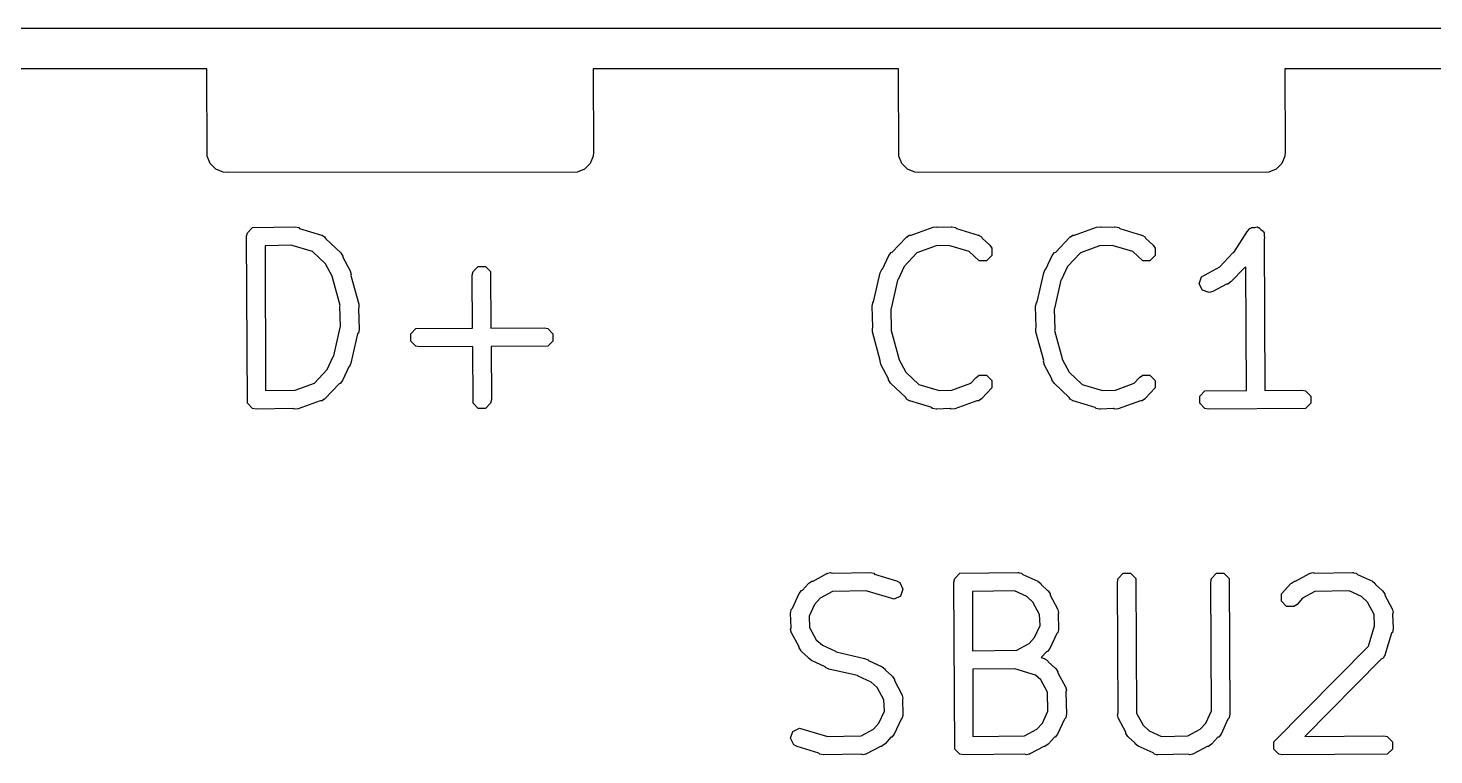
# Model space of a CAD drawing. Extents: x 134.2 to 184.8, y -90.4 to -50.
# Drawn here: x 157.38 to 162.55, y -61.9 to -59.23 of the extents above; entities that cross this region are included whole.
import ezdxf

# ---------------------------------------------------------------- set-up
doc = ezdxf.new("R2010")
doc.units = 0
doc.layers.add('BLACK', color=7, linetype='CONTINUOUS')

msp = doc.modelspace()

# ---------------------------------------------------------------- linework, layer by layer
at = {"layer": 'BLACK', "linetype": 'CONTINUOUS'}
for p, q in [((156.852613, -59.234749), (158.798537, -59.234657)), ((158.798537, -59.234657), (159.385, -59.234)), ((159.385, -59.234), (159.391395, -59.234629)), ((159.391395, -59.234629), (161.450244, -59.234532)), ((161.450244, -59.234532), (161.925, -59.234)), ((161.925, -59.234), (161.930177, -59.234509)), ((161.930177, -59.234509), (164.101951, -59.234407)), ((158.04027, -59.383253), (156.918882, -59.383306)), ((158.041441, -59.704632), (158.04027, -59.383253)), ((160.58027, -59.383133), (159.458882, -59.383186)), ((159.458882, -59.383186), (159.46, -59.69)), ((160.581441, -59.704632), (160.58027, -59.383133)), ((163.120269, -59.383013), (161.998882, -59.383066)), ((161.998882, -59.383066), (162, -59.69)), ((158.05264, -59.731668), (158.041441, -59.704632)), ((159.458559, -59.704632), (159.44736, -59.731668)), ((159.46, -59.69), (159.458559, -59.704632)), ((160.59264, -59.731668), (160.581441, -59.704632)), ((161.998559, -59.704632), (161.98736, -59.731668)), ((162, -59.69), (161.998559, -59.704632)), ((158.073332, -59.75236), (158.05264, -59.731668)), ((158.100368, -59.763559), (158.073332, -59.75236)), ((158.115, -59.765), (158.100368, -59.763559)), ((159.399632, -59.763559), (158.115, -59.765)), ((159.426668, -59.75236), (159.399632, -59.763559)), ((159.44736, -59.731668), (159.426668, -59.75236)), ((160.613332, -59.75236), (160.59264, -59.731668)), ((160.640368, -59.763559), (160.613332, -59.75236)), ((160.655, -59.765), (160.640368, -59.763559)), ((161.939632, -59.763559), (160.655, -59.765)), ((161.966668, -59.75236), (161.939632, -59.763559)), ((161.98736, -59.731668), (161.966668, -59.75236)), ((158.189093, -59.985537), (158.208035, -59.966595)), ((158.208035, -59.966595), (158.364286, -59.963931)), ((158.364286, -59.963931), (158.37768, -59.966595)), ((158.37768, -59.966595), (158.380941, -59.969856)), ((158.380941, -59.969856), (158.461067, -59.994298)), ((160.626205, -59.995166), (160.707503, -59.965727)), ((160.707503, -59.965727), (160.721052, -59.964019)), ((160.721052, -59.964019), (160.724727, -59.965856)), ((160.724727, -59.965856), (160.77322, -59.964025)), ((160.77322, -59.964025), (160.773233, -59.964019)), ((160.773233, -59.964019), (160.773249, -59.964024)), ((160.773249, -59.964024), (160.775714, -59.963931)), ((160.775714, -59.963931), (160.789108, -59.966595)), ((160.789108, -59.966595), (160.792369, -59.969856)), ((160.792369, -59.969856), (160.872495, -59.994298)), ((161.226205, -59.995166), (161.307503, -59.965727)), ((161.307503, -59.965727), (161.321052, -59.964019)), ((161.321052, -59.964019), (161.324727, -59.965856)), ((161.324727, -59.965856), (161.37322, -59.964025)), ((161.37322, -59.964025), (161.373233, -59.964019)), ((161.373233, -59.964019), (161.373249, -59.964024)), ((161.373249, -59.964024), (161.375714, -59.963931)), ((161.375714, -59.963931), (161.389108, -59.966595)), ((161.389108, -59.966595), (161.392369, -59.969856)), ((161.392369, -59.969856), (161.472495, -59.994298)), ((161.860879, -59.979516), (161.870525, -59.969849)), ((161.870525, -59.969849), (161.874058, -59.969142)), ((161.874058, -59.969142), (161.876606, -59.966595)), ((161.876606, -59.966595), (161.886797, -59.966595)), ((161.886797, -59.966595), (161.896793, -59.964596)), ((161.896793, -59.964596), (161.899792, -59.966595)), ((161.899792, -59.966595), (161.903394, -59.966595)), ((161.903394, -59.966595), (161.910598, -59.973799)), ((161.910598, -59.973799), (161.919082, -59.979455)), ((158.186429, -59.998931), (158.189093, -59.985537)), ((158.189093, -60.612325), (158.186429, -59.998931)), ((158.461067, -59.994298), (158.46259, -59.995166)), ((158.46259, -59.995166), (158.463394, -59.995166)), ((158.463394, -59.995166), (158.464616, -59.996321)), ((158.464616, -59.996321), (158.472932, -60.001061)), ((158.472932, -60.001061), (158.475887, -60.006972)), ((158.475887, -60.006972), (158.531891, -60.059896)), ((160.557053, -60.05678), (160.608108, -60.002754)), ((160.608108, -60.002754), (160.609565, -60.00178)), ((160.609565, -60.00178), (160.609925, -60.001061)), ((160.609925, -60.001061), (160.611488, -60.000494)), ((160.611488, -60.000494), (160.619463, -59.995166)), ((160.619463, -59.995166), (160.626205, -59.995166)), ((160.872495, -59.994298), (160.874018, -59.995166)), ((160.874018, -59.995166), (160.874822, -59.995166)), ((160.874822, -59.995166), (160.876187, -59.996402)), ((160.876187, -59.996402), (160.88436, -60.001061)), ((160.88436, -60.001061), (160.886866, -60.006073)), ((160.886866, -60.006073), (160.914749, -60.031325)), ((161.157053, -60.05678), (161.208108, -60.002754)), ((161.208108, -60.002754), (161.209565, -60.00178)), ((161.209565, -60.00178), (161.209925, -60.001061)), ((161.209925, -60.001061), (161.211488, -60.000494)), ((161.211488, -60.000494), (161.219463, -59.995166)), ((161.219463, -59.995166), (161.226205, -59.995166)), ((161.472495, -59.994298), (161.474018, -59.995166)), ((161.474018, -59.995166), (161.474822, -59.995166)), ((161.474822, -59.995166), (161.476187, -59.996402)), ((161.476187, -59.996402), (161.48436, -60.001061)), ((161.48436, -60.001061), (161.486866, -60.006073)), ((161.486866, -60.006073), (161.514749, -60.031325)), ((161.811231, -60.057809), (161.860879, -59.979516)), ((161.919082, -59.979455), (161.919788, -59.982989)), ((161.919788, -59.982989), (161.922336, -59.985537)), ((161.922336, -59.985537), (161.922381, -59.995953)), ((161.922381, -59.995953), (161.924335, -60.005723)), ((161.924335, -60.005723), (161.922436, -60.008716)), ((161.922436, -60.008716), (161.924852, -60.564952)), ((158.352449, -60.031697), (158.253972, -60.033376)), ((158.253972, -60.033376), (158.256284, -60.565772)), ((158.353218, -60.032135), (158.352449, -60.031697)), ((158.428152, -60.054992), (158.353218, -60.032135)), ((158.475748, -60.09997), (158.428152, -60.054992)), ((158.531891, -60.059896), (158.539479, -60.071251)), ((158.539479, -60.071251), (158.539479, -60.075495)), ((158.539479, -60.075495), (158.567019, -60.126136)), ((160.52124, -60.11962), (160.544409, -60.068992)), ((160.544409, -60.068992), (160.552782, -60.058204)), ((160.552782, -60.058204), (160.557053, -60.05678)), ((160.647798, -60.059303), (160.600463, -60.109394)), ((160.718116, -60.03384), (160.647798, -60.059303)), ((160.718571, -60.033931), (160.718116, -60.03384)), ((160.764808, -60.032184), (160.718571, -60.033931)), ((160.83977, -60.05505), (160.764808, -60.032184)), ((160.876606, -60.08841), (160.83977, -60.05505)), ((160.922336, -60.069468), (160.903394, -60.08841)), ((160.914749, -60.031325), (160.922336, -60.04268)), ((160.922336, -60.04268), (160.922336, -60.069468)), ((161.12124, -60.11962), (161.144409, -60.068992)), ((161.144409, -60.068992), (161.152782, -60.058204)), ((161.152782, -60.058204), (161.157053, -60.05678)), ((161.247798, -60.059303), (161.200463, -60.109394)), ((161.318116, -60.03384), (161.247798, -60.059303)), ((161.318571, -60.033931), (161.318116, -60.03384)), ((161.364808, -60.032184), (161.318571, -60.033931)), ((161.43977, -60.05505), (161.364808, -60.032184)), ((161.476606, -60.08841), (161.43977, -60.05505)), ((161.522336, -60.069468), (161.503394, -60.08841)), ((161.514749, -60.031325), (161.522336, -60.04268)), ((161.522336, -60.04268), (161.522336, -60.069468)), ((161.760388, -60.110393), (161.808108, -60.059897)), ((161.808108, -60.059897), (161.811231, -60.057809)), ((158.475838, -60.100297), (158.475748, -60.09997)), ((158.501635, -60.147732), (158.475838, -60.100297)), ((158.567019, -60.126136), (158.570626, -60.139307)), ((159.015, -60.141788), (159.017664, -60.128394)), ((159.017664, -60.128394), (159.036606, -60.109452)), ((159.036606, -60.109452), (159.063394, -60.109452)), ((159.063394, -60.109452), (159.082336, -60.128394)), ((159.082336, -60.128394), (159.083514, -60.336464)), ((160.513188, -60.1333), (160.519021, -60.120952)), ((160.519021, -60.120952), (160.52124, -60.11962)), ((160.600423, -60.10942), (160.578448, -60.15744)), ((160.600463, -60.109394), (160.600423, -60.10942)), ((160.903394, -60.08841), (160.876606, -60.08841)), ((161.113188, -60.1333), (161.119021, -60.120952)), ((161.119021, -60.120952), (161.12124, -60.11962)), ((161.200423, -60.10942), (161.178448, -60.15744)), ((161.200463, -60.109394), (161.200423, -60.10942)), ((161.503394, -60.08841), (161.476606, -60.08841)), ((161.69213, -60.147428), (161.760061, -60.110483)), ((161.760061, -60.110483), (161.760388, -60.110393)), ((161.849911, -60.11421), (161.800463, -60.166537)), ((161.852332, -60.113726), (161.849911, -60.11421)), ((161.855484, -60.110566), (161.852332, -60.113726)), ((161.85746, -60.565456), (161.855484, -60.110566)), ((158.501759, -60.150277), (158.501635, -60.147732)), ((158.5298, -60.253487), (158.501759, -60.150277)), ((158.570626, -60.139307), (158.569632, -60.142286)), ((158.569632, -60.142286), (158.598241, -60.247585)), ((159.016104, -60.336845), (159.015, -60.141788)), ((160.488769, -60.240145), (160.513188, -60.1333)), ((160.576406, -60.16007), (160.552526, -60.264563)), ((160.578448, -60.15744), (160.576406, -60.16007)), ((161.088769, -60.240145), (161.113188, -60.1333)), ((161.176406, -60.16007), (161.152526, -60.264563)), ((161.178448, -60.15744), (161.176406, -60.16007)), ((161.683659, -60.172841), (161.69213, -60.147428)), ((161.695639, -60.196801), (161.683659, -60.172841)), ((161.784864, -60.174124), (161.734224, -60.201665)), ((161.789108, -60.174124), (161.784864, -60.174124)), ((161.800463, -60.166537), (161.789108, -60.174124)), ((161.721052, -60.205272), (161.695639, -60.196801)), ((161.734224, -60.201665), (161.721052, -60.205272)), ((158.529286, -60.256074), (158.5298, -60.253487)), ((158.531306, -60.331235), (158.529286, -60.256074)), ((158.598905, -60.261225), (158.597197, -60.264071)), ((158.597197, -60.264071), (158.599286, -60.341788)), ((158.598241, -60.247585), (158.598905, -60.261225)), ((160.483571, -60.256074), (160.486235, -60.24268)), ((160.485659, -60.33379), (160.483571, -60.256074)), ((160.486235, -60.24268), (160.488769, -60.240145)), ((160.552526, -60.264563), (160.55155, -60.266627)), ((160.55155, -60.266627), (160.553571, -60.341788)), ((161.083571, -60.256074), (161.086235, -60.24268)), ((161.085659, -60.33379), (161.083571, -60.256074)), ((161.086235, -60.24268), (161.088769, -60.240145)), ((161.152526, -60.264563), (161.15155, -60.266627)), ((161.15155, -60.266627), (161.153571, -60.341788)), ((158.50645, -60.43779), (158.530331, -60.3333)), ((158.530331, -60.3333), (158.531306, -60.331235)), ((158.789093, -60.356966), (158.808035, -60.338024)), ((158.808035, -60.338024), (159.016104, -60.336845)), ((159.083514, -60.336464), (159.278572, -60.33536)), ((159.278572, -60.33536), (159.291966, -60.338024)), ((159.291966, -60.338024), (159.310908, -60.356966)), ((160.483952, -60.336637), (160.485659, -60.33379)), ((160.484616, -60.350277), (160.483952, -60.336637)), ((161.083952, -60.336637), (161.085659, -60.33379)), ((161.084616, -60.350277), (161.083952, -60.336637)), ((158.594087, -60.357716), (158.569669, -60.464563)), ((158.596622, -60.355182), (158.594087, -60.357716)), ((158.599286, -60.341788), (158.596622, -60.355182)), ((158.789093, -60.383754), (158.789093, -60.356966)), ((158.808035, -60.402696), (158.789093, -60.383754)), ((159.310908, -60.383754), (159.291966, -60.402696)), ((159.310908, -60.356966), (159.310908, -60.383754)), ((160.513224, -60.455574), (160.484616, -60.350277)), ((160.553571, -60.341788), (160.553056, -60.344373)), ((160.553056, -60.344373), (160.581098, -60.447585)), ((161.113224, -60.455574), (161.084616, -60.350277)), ((161.153571, -60.341788), (161.153056, -60.344373)), ((161.153056, -60.344373), (161.181098, -60.447585)), ((158.482432, -60.488443), (158.504409, -60.440421)), ((158.504409, -60.440421), (158.50645, -60.43779)), ((158.821429, -60.40536), (158.808035, -60.402696)), ((159.016485, -60.404255), (158.821429, -60.40536)), ((159.017664, -60.612325), (159.016485, -60.404255)), ((159.291966, -60.402696), (159.083895, -60.403874)), ((159.083895, -60.403874), (159.085, -60.598931)), ((158.435059, -60.538558), (158.482394, -60.488469)), ((158.482394, -60.488469), (158.482432, -60.488443)), ((158.561616, -60.478242), (158.538448, -60.528869)), ((158.563836, -60.476911), (158.561616, -60.478242)), ((158.569669, -60.464563), (158.563836, -60.476911)), ((160.512231, -60.458555), (160.513224, -60.455574)), ((160.515838, -60.471726), (160.512231, -60.458555)), ((160.543378, -60.522366), (160.515838, -60.471726)), ((160.581098, -60.447585), (160.581221, -60.450129)), ((160.581221, -60.450129), (160.607019, -60.497565)), ((161.112231, -60.458555), (161.113224, -60.455574)), ((161.115838, -60.471726), (161.112231, -60.458555)), ((161.143378, -60.522366), (161.115838, -60.471726)), ((161.181098, -60.447585), (161.181221, -60.450129)), ((161.181221, -60.450129), (161.207019, -60.497565)), ((158.36474, -60.564021), (158.435059, -60.538558)), ((158.525804, -60.541081), (158.474749, -60.595109)), ((158.530075, -60.539658), (158.525804, -60.541081)), ((158.538448, -60.528869), (158.530075, -60.539658)), ((160.543378, -60.526611), (160.543378, -60.522366)), ((160.550965, -60.537966), (160.543378, -60.526611)), ((160.606969, -60.590889), (160.550965, -60.537966)), ((160.607019, -60.497565), (160.607108, -60.497891)), ((160.607108, -60.497891), (160.654703, -60.542868)), ((160.654703, -60.542868), (160.729475, -60.565677)), ((160.776168, -60.564021), (160.845408, -60.538948)), ((160.845408, -60.538948), (160.865251, -60.517039)), ((160.865251, -60.517039), (160.876606, -60.509452)), ((160.876606, -60.509452), (160.903394, -60.509452)), ((160.903394, -60.509452), (160.922336, -60.528394)), ((160.922336, -60.528394), (160.922336, -60.555182)), ((161.143378, -60.526611), (161.143378, -60.522366)), ((161.150965, -60.537966), (161.143378, -60.526611)), ((161.206969, -60.590889), (161.150965, -60.537966)), ((161.207019, -60.497565), (161.207108, -60.497891)), ((161.207108, -60.497891), (161.254703, -60.542868)), ((161.254703, -60.542868), (161.329475, -60.565677)), ((161.376168, -60.564021), (161.445408, -60.538948)), ((161.445408, -60.538948), (161.465251, -60.517039)), ((161.465251, -60.517039), (161.476606, -60.509452)), ((161.476606, -60.509452), (161.503394, -60.509452)), ((161.503394, -60.509452), (161.522336, -60.528394)), ((161.522336, -60.528394), (161.522336, -60.555182)), ((158.256284, -60.565772), (158.364286, -60.563931)), ((158.364286, -60.563931), (158.36474, -60.564021)), ((158.47137, -60.597366), (158.463394, -60.602696)), ((158.472932, -60.596801), (158.47137, -60.597366)), ((158.47329, -60.596083), (158.472932, -60.596801)), ((158.474749, -60.595109), (158.47329, -60.596083)), ((160.609925, -60.596801), (160.606969, -60.590889)), ((160.618241, -60.601541), (160.609925, -60.596801)), ((160.729475, -60.565677), (160.775714, -60.563931)), ((160.775714, -60.563931), (160.776168, -60.564021)), ((160.882798, -60.597366), (160.874822, -60.602696)), ((160.88436, -60.596801), (160.882798, -60.597366)), ((160.884718, -60.596083), (160.88436, -60.596801)), ((160.886177, -60.595109), (160.884718, -60.596083)), ((160.922336, -60.555182), (160.886177, -60.595109)), ((161.209925, -60.596801), (161.206969, -60.590889)), ((161.218241, -60.601541), (161.209925, -60.596801)), ((161.329475, -60.565677), (161.375714, -60.563931)), ((161.375714, -60.563931), (161.376168, -60.564021)), ((161.482798, -60.597366), (161.474822, -60.602696)), ((161.48436, -60.596801), (161.482798, -60.597366)), ((161.484718, -60.596083), (161.48436, -60.596801)), ((161.486177, -60.595109), (161.484718, -60.596083)), ((161.522336, -60.555182), (161.486177, -60.595109)), ((161.686235, -60.585537), (161.705177, -60.566595)), ((161.686235, -60.612325), (161.686235, -60.585537)), ((161.705177, -60.566595), (161.85746, -60.565456)), ((161.924852, -60.564952), (162.061428, -60.563931)), ((162.061428, -60.563931), (162.074822, -60.566595)), ((162.074822, -60.566595), (162.093764, -60.585537)), ((162.093764, -60.585537), (162.093764, -60.612325)), ((158.208035, -60.631267), (158.189093, -60.612325)), ((158.221429, -60.633931), (158.208035, -60.631267)), ((158.357346, -60.631613), (158.221429, -60.633931)), ((158.361805, -60.633843), (158.357346, -60.631613)), ((158.375354, -60.632135), (158.361805, -60.633843)), ((158.456652, -60.602696), (158.375354, -60.632135)), ((158.463394, -60.602696), (158.456652, -60.602696)), ((159.036606, -60.631267), (159.017664, -60.612325)), ((159.063394, -60.631267), (159.036606, -60.631267)), ((159.082336, -60.612325), (159.063394, -60.631267)), ((159.085, -60.598931), (159.082336, -60.612325)), ((160.619463, -60.602696), (160.618241, -60.601541)), ((160.620266, -60.602696), (160.619463, -60.602696)), ((160.621789, -60.603564), (160.620266, -60.602696)), ((160.701915, -60.628005), (160.621789, -60.603564)), ((160.705177, -60.631267), (160.701915, -60.628005)), ((160.718571, -60.633931), (160.705177, -60.631267)), ((160.721035, -60.633837), (160.718571, -60.633931)), ((160.721052, -60.633843), (160.721035, -60.633837)), ((160.721064, -60.633836), (160.721052, -60.633843)), ((160.769557, -60.632005), (160.721064, -60.633836)), ((160.773233, -60.633843), (160.769557, -60.632005)), ((160.786782, -60.632135), (160.773233, -60.633843)), ((160.86808, -60.602696), (160.786782, -60.632135)), ((160.874822, -60.602696), (160.86808, -60.602696)), ((161.219463, -60.602696), (161.218241, -60.601541)), ((161.220266, -60.602696), (161.219463, -60.602696)), ((161.221789, -60.603564), (161.220266, -60.602696)), ((161.301915, -60.628005), (161.221789, -60.603564)), ((161.305177, -60.631267), (161.301915, -60.628005)), ((161.318571, -60.633931), (161.305177, -60.631267)), ((161.321035, -60.633837), (161.318571, -60.633931)), ((161.321052, -60.633843), (161.321035, -60.633837)), ((161.321064, -60.633836), (161.321052, -60.633843)), ((161.369557, -60.632005), (161.321064, -60.633836)), ((161.373233, -60.633843), (161.369557, -60.632005)), ((161.386782, -60.632135), (161.373233, -60.633843)), ((161.46808, -60.602696), (161.386782, -60.632135)), ((161.474822, -60.602696), (161.46808, -60.602696)), ((161.705177, -60.631267), (161.686235, -60.612325)), ((161.718571, -60.633931), (161.705177, -60.631267)), ((162.074822, -60.631267), (161.718571, -60.633931)), ((162.093764, -60.612325), (162.074822, -60.631267)), ((160.250965, -61.272754), (160.262319, -61.265166)), ((160.262319, -61.265166), (160.266565, -61.265166)), ((160.266565, -61.265166), (160.317205, -61.237626)), ((160.317205, -61.237626), (160.318894, -61.237163)), ((160.318894, -61.237163), (160.319463, -61.236595)), ((160.319463, -61.236595), (160.321069, -61.236567)), ((160.321069, -61.236567), (160.330376, -61.234019)), ((160.330376, -61.234019), (160.337197, -61.236292)), ((160.337197, -61.236292), (160.475714, -61.233931)), ((160.475714, -61.233931), (160.489108, -61.236595)), ((160.489108, -61.236595), (160.492369, -61.239856)), ((160.492369, -61.239856), (160.572495, -61.264298)), ((160.572495, -61.264298), (160.58436, -61.271061)), ((160.783572, -61.268931), (160.786236, -61.255537)), ((160.786236, -61.255537), (160.805178, -61.236595)), ((160.805178, -61.236595), (161.018572, -61.233931)), ((161.018572, -61.233931), (161.020291, -61.234272)), ((161.020291, -61.234272), (161.021053, -61.234019)), ((161.021053, -61.234019), (161.02262, -61.234736)), ((161.02262, -61.234736), (161.031966, -61.236595)), ((161.031966, -61.236595), (161.036424, -61.241053)), ((161.036424, -61.241053), (161.091368, -61.266197)), ((161.091368, -61.266197), (161.102156, -61.27457)), ((161.383572, -61.268931), (161.386236, -61.255537)), ((161.386236, -61.255537), (161.405178, -61.236595)), ((161.405178, -61.236595), (161.431966, -61.236595)), ((161.431966, -61.236595), (161.450908, -61.255537)), ((161.450908, -61.255537), (161.453549, -61.750352)), ((161.726429, -61.268931), (161.729093, -61.255537)), ((161.729093, -61.255537), (161.748035, -61.236595)), ((161.748035, -61.236595), (161.774823, -61.236595)), ((161.774823, -61.236595), (161.793765, -61.255537)), ((161.793765, -61.255537), (161.796429, -61.754645)), ((162.022394, -61.272753), (162.033749, -61.265166)), ((162.033749, -61.265166), (162.037994, -61.265166)), ((162.037994, -61.265166), (162.088634, -61.237626)), ((162.088634, -61.237626), (162.090323, -61.237163)), ((162.090323, -61.237163), (162.090892, -61.236595)), ((162.090892, -61.236595), (162.092498, -61.236567)), ((162.092498, -61.236567), (162.101805, -61.234019)), ((162.101805, -61.234019), (162.108626, -61.236292)), ((162.108626, -61.236292), (162.247143, -61.233931)), ((162.247143, -61.233931), (162.248862, -61.234272)), ((162.248862, -61.234272), (162.249624, -61.234019)), ((162.249624, -61.234019), (162.251191, -61.234736)), ((162.251191, -61.234736), (162.260537, -61.236595)), ((162.260537, -61.236595), (162.264995, -61.241053)), ((162.264995, -61.241053), (162.319939, -61.266197)), ((162.319939, -61.266197), (162.330727, -61.27457)), ((160.190693, -61.365364), (160.215838, -61.310421)), ((160.215838, -61.310421), (160.224211, -61.299633)), ((160.224211, -61.299633), (160.227666, -61.298481)), ((160.227666, -61.298481), (160.249245, -61.274652)), ((160.249245, -61.274652), (160.249273, -61.27457)), ((160.249273, -61.27457), (160.249366, -61.274519)), ((160.249366, -61.274519), (160.250965, -61.272754)), ((160.337245, -61.303856), (160.292279, -61.32831)), ((160.463877, -61.301697), (160.337245, -61.303856)), ((160.464646, -61.302135), (160.463877, -61.301697)), ((160.563909, -61.332414), (160.464646, -61.302135)), ((160.58436, -61.271061), (160.59634, -61.295021)), ((160.59634, -61.295021), (160.587869, -61.320434)), ((160.786236, -61.882325), (160.783572, -61.268931)), ((161.005884, -61.301592), (160.851116, -61.303524)), ((160.851116, -61.303524), (160.852064, -61.521723)), ((161.05094, -61.322211), (161.005884, -61.301592)), ((161.102156, -61.27457), (161.103307, -61.278024)), ((161.103307, -61.278024), (161.127135, -61.299605)), ((161.127135, -61.299605), (161.127218, -61.299633)), ((161.127218, -61.299633), (161.127268, -61.299726)), ((161.127268, -61.299726), (161.129035, -61.301326)), ((161.129035, -61.301326), (161.136622, -61.31268)), ((161.136622, -61.31268), (161.136622, -61.316924)), ((161.136622, -61.316924), (161.164162, -61.367565)), ((161.386138, -61.749691), (161.383572, -61.268931)), ((161.728951, -61.741553), (161.726429, -61.268931)), ((161.986235, -61.31268), (162.020674, -61.274651)), ((161.986235, -61.339468), (161.986235, -61.31268)), ((162.020674, -61.274651), (162.020702, -61.27457)), ((162.020702, -61.27457), (162.020793, -61.27452)), ((162.020793, -61.27452), (162.022394, -61.272753)), ((162.108674, -61.303856), (162.063707, -61.32831)), ((162.234706, -61.301707), (162.108674, -61.303856)), ((162.279511, -61.322211), (162.234706, -61.301707)), ((162.330727, -61.27457), (162.331878, -61.278024)), ((162.331878, -61.278024), (162.355706, -61.299605)), ((162.355706, -61.299605), (162.355789, -61.299633)), ((162.355789, -61.299633), (162.355839, -61.299726)), ((162.355839, -61.299726), (162.357606, -61.301326)), ((162.357606, -61.301326), (162.365193, -61.31268)), ((162.365193, -61.31268), (162.365193, -61.316924)), ((162.365193, -61.316924), (162.392733, -61.367565)), ((160.184376, -61.379168), (160.186235, -61.369823)), ((160.186235, -61.369823), (160.190693, -61.365364)), ((160.271852, -61.350848), (160.251841, -61.394574)), ((160.271892, -61.350822), (160.271852, -61.350848)), ((160.292279, -61.32831), (160.271892, -61.350822)), ((160.587869, -61.320434), (160.563909, -61.332414)), ((161.050966, -61.32225), (161.05094, -61.322211)), ((161.073477, -61.342638), (161.050966, -61.32225)), ((161.098029, -61.387784), (161.073477, -61.342638)), ((161.164162, -61.367565), (161.164624, -61.369254)), ((161.164624, -61.369254), (161.165193, -61.369823)), ((161.165193, -61.369823), (161.165259, -61.37157)), ((161.165259, -61.37157), (161.167769, -61.380736)), ((162.005177, -61.35841), (161.986235, -61.339468)), ((162.031965, -61.35841), (162.005177, -61.35841)), ((162.04332, -61.350823), (162.031965, -61.35841)), ((162.063707, -61.32831), (162.04332, -61.350823)), ((162.279537, -61.32225), (162.279511, -61.322211)), ((162.302048, -61.342638), (162.279537, -61.32225)), ((162.3266, -61.387784), (162.302048, -61.342638)), ((162.392733, -61.367565), (162.393195, -61.369254)), ((162.393195, -61.369254), (162.393764, -61.369823)), ((162.393764, -61.369823), (162.39383, -61.37157)), ((162.39383, -61.37157), (162.39634, -61.380736)), ((160.183571, -61.383217), (160.183912, -61.381497)), ((160.185602, -61.43701), (160.183571, -61.383217)), ((160.183659, -61.380736), (160.184376, -61.379168)), ((160.183912, -61.381497), (160.183659, -61.380736)), ((160.251841, -61.394574), (160.253398, -61.43579)), ((161.099586, -61.429002), (161.098029, -61.387784)), ((161.167769, -61.380736), (161.165825, -61.386567)), ((161.165825, -61.386567), (161.167857, -61.44036)), ((162.328174, -61.429455), (162.3266, -61.387784)), ((162.39634, -61.380736), (162.394396, -61.386567)), ((162.394396, -61.386567), (162.396333, -61.437866)), ((160.183659, -61.442842), (160.185602, -61.43701)), ((160.186169, -61.452007), (160.183659, -61.442842)), ((160.186235, -61.453754), (160.186169, -61.452007)), ((160.186802, -61.454321), (160.186235, -61.453754)), ((160.187266, -61.456013), (160.186802, -61.454321)), ((160.214807, -61.506652), (160.187266, -61.456013)), ((160.253398, -61.43579), (160.277952, -61.480938)), ((161.05915, -61.495264), (161.079537, -61.472754)), ((161.079537, -61.472754), (161.079576, -61.472727)), ((161.079576, -61.472727), (161.099586, -61.429002)), ((161.160734, -61.458212), (161.135591, -61.513154)), ((161.165193, -61.453754), (161.160734, -61.458212)), ((161.167051, -61.444408), (161.165193, -61.453754)), ((161.167769, -61.442841), (161.167051, -61.444408)), ((161.167857, -61.44036), (161.167515, -61.442079)), ((161.167515, -61.442079), (161.167769, -61.442841)), ((162.305423, -61.504038), (162.328174, -61.429455)), ((162.390502, -61.457015), (162.366061, -61.537142)), ((162.393764, -61.453754), (162.390502, -61.457015)), ((162.396428, -61.44036), (162.393764, -61.453754)), ((162.396333, -61.437866), (162.39634, -61.437879)), ((162.39634, -61.437879), (162.396334, -61.437895)), ((162.396334, -61.437895), (162.396428, -61.44036)), ((160.214807, -61.510895), (160.214807, -61.506652)), ((160.222394, -61.52225), (160.214807, -61.510895)), ((160.22416, -61.523849), (160.222394, -61.52225)), ((160.224211, -61.523943), (160.22416, -61.523849)), ((160.224293, -61.52397), (160.224211, -61.523943)), ((160.248121, -61.545551), (160.224293, -61.52397)), ((160.277952, -61.480938), (160.300463, -61.501326)), ((160.300463, -61.501326), (160.300488, -61.501364)), ((160.300488, -61.501364), (160.34851, -61.52334)), ((160.34851, -61.52334), (160.35114, -61.525381)), ((160.35114, -61.525381), (160.455631, -61.549262)), ((160.852064, -61.521723), (161.014221, -61.519699)), ((161.014221, -61.519699), (161.05915, -61.495264)), ((161.123763, -61.525094), (161.104261, -61.546629)), ((161.127218, -61.523943), (161.123763, -61.525094)), ((161.135591, -61.513154), (161.127218, -61.523943)), ((161.957664, -61.855537), (162.305423, -61.504038)), ((160.249273, -61.549006), (160.248121, -61.545551)), ((160.260062, -61.557379), (160.249273, -61.549006)), ((160.310688, -61.580547), (160.260062, -61.557379)), ((160.455631, -61.549262), (160.467979, -61.555095)), ((160.467979, -61.555095), (160.46931, -61.557314)), ((160.46931, -61.557314), (160.519939, -61.580483)), ((161.104261, -61.546629), (161.115354, -61.550013)), ((161.115354, -61.550013), (161.116877, -61.550881)), ((161.116877, -61.550881), (161.11768, -61.550881)), ((161.11768, -61.550881), (161.119043, -61.552116)), ((161.119043, -61.552116), (161.127219, -61.556776)), ((161.127219, -61.556776), (161.129726, -61.56179)), ((161.129726, -61.56179), (161.155706, -61.585319)), ((162.352289, -61.55251), (162.071879, -61.835935)), ((162.359298, -61.549006), (162.352289, -61.55251)), ((162.364112, -61.54056), (162.359298, -61.549006)), ((162.365193, -61.539468), (162.364112, -61.54056)), ((162.366061, -61.537142), (162.365193, -61.538664)), ((162.365193, -61.538664), (162.365193, -61.539468)), ((160.31202, -61.582767), (160.310688, -61.580547)), ((160.324368, -61.5886), (160.31202, -61.582767)), ((160.42886, -61.61248), (160.324368, -61.5886)), ((160.431491, -61.614522), (160.42886, -61.61248)), ((160.479511, -61.636497), (160.431491, -61.614522)), ((160.519939, -61.580483), (160.530727, -61.588856)), ((160.530727, -61.588856), (160.531878, -61.59231)), ((160.531878, -61.59231), (160.555706, -61.613891)), ((160.555706, -61.613891), (160.555789, -61.613919)), ((160.555789, -61.613919), (160.555839, -61.614012)), ((160.555839, -61.614012), (160.557606, -61.615612)), ((160.557606, -61.615612), (160.565193, -61.626966)), ((160.565193, -61.626966), (160.565193, -61.63121)), ((161.006538, -61.587298), (160.852357, -61.589223)), ((160.852357, -61.589223), (160.853429, -61.836063)), ((161.007504, -61.587849), (161.006538, -61.587298)), ((161.082628, -61.610765), (161.007504, -61.587849)), ((161.102047, -61.628352), (161.082628, -61.610765)), ((161.126549, -61.673403), (161.102047, -61.628352)), ((161.155706, -61.585319), (161.155789, -61.585347)), ((161.155789, -61.585347), (161.155839, -61.58544)), ((161.155839, -61.58544), (161.157605, -61.587039)), ((161.157605, -61.587039), (161.165193, -61.598394)), ((161.165193, -61.598394), (161.165193, -61.602638)), ((161.165193, -61.602638), (161.192734, -61.653278)), ((160.479537, -61.636536), (160.479511, -61.636497)), ((160.502048, -61.656924), (160.479537, -61.636536)), ((160.5266, -61.70207), (160.502048, -61.656924)), ((160.565193, -61.63121), (160.592733, -61.68185)), ((161.128412, -61.742731), (161.126549, -61.673403)), ((161.192734, -61.653278), (161.193197, -61.654969)), ((161.193197, -61.654969), (161.193765, -61.655537)), ((161.193765, -61.655537), (161.193809, -61.657206)), ((161.193809, -61.657206), (161.196341, -61.66645)), ((161.196341, -61.66645), (161.194228, -61.672786)), ((161.194228, -61.672786), (161.196429, -61.754645)), ((160.528157, -61.743287), (160.5266, -61.70207)), ((160.592733, -61.68185), (160.593195, -61.683539)), ((160.593195, -61.683539), (160.593764, -61.684108)), ((160.593764, -61.684108), (160.59383, -61.685855)), ((160.59383, -61.685855), (160.59634, -61.695021)), ((160.59634, -61.695021), (160.594396, -61.700851)), ((160.594396, -61.700851), (160.596428, -61.754645)), ((160.508146, -61.787014), (160.528157, -61.743287)), ((160.589305, -61.772497), (160.564162, -61.82744)), ((160.593764, -61.768039), (160.589305, -61.772497)), ((160.595622, -61.758693), (160.593764, -61.768039)), ((160.59634, -61.757126), (160.595622, -61.758693)), ((160.596428, -61.754645), (160.596086, -61.756364)), ((160.596086, -61.756364), (160.59634, -61.757126)), ((161.108147, -61.787013), (161.128412, -61.742731)), ((161.189306, -61.772497), (161.164162, -61.827441)), ((161.193765, -61.768039), (161.189306, -61.772497)), ((161.195623, -61.758693), (161.193765, -61.768039)), ((161.196341, -61.757126), (161.195623, -61.758693)), ((161.196429, -61.754645), (161.196087, -61.756364)), ((161.196087, -61.756364), (161.196341, -61.757126)), ((161.38366, -61.757126), (161.386138, -61.749691)), ((161.386227, -61.766502), (161.38366, -61.757126)), ((161.386236, -61.768039), (161.386227, -61.766502)), ((161.386804, -61.768607), (161.386236, -61.768039)), ((161.387267, -61.770297), (161.386804, -61.768607)), ((161.414807, -61.820937), (161.387267, -61.770297)), ((161.453549, -61.750352), (161.477951, -61.795223)), ((161.708147, -61.787013), (161.728951, -61.741553)), ((161.789306, -61.772497), (161.764162, -61.827441)), ((161.793765, -61.768039), (161.789306, -61.772497)), ((161.795623, -61.758693), (161.793765, -61.768039)), ((161.796341, -61.757126), (161.795623, -61.758693)), ((161.796429, -61.754645), (161.796087, -61.756364)), ((161.796087, -61.756364), (161.796341, -61.757126)), ((160.183659, -61.842841), (160.19213, -61.817428)), ((160.19213, -61.817428), (160.21609, -61.805448)), ((160.21609, -61.805448), (160.315353, -61.835727)), ((160.315353, -61.835727), (160.316121, -61.836164)), ((160.316121, -61.836164), (160.442754, -61.834005)), ((160.442754, -61.834005), (160.487721, -61.80955)), ((160.487721, -61.80955), (160.508108, -61.78704)), ((160.508108, -61.78704), (160.508146, -61.787014)), ((160.564162, -61.82744), (160.555789, -61.838229)), ((160.853429, -61.836063), (161.042804, -61.833978)), ((161.042804, -61.833978), (161.087721, -61.80955)), ((161.087721, -61.80955), (161.108108, -61.78704)), ((161.108108, -61.78704), (161.108147, -61.787013)), ((161.164162, -61.827441), (161.155789, -61.838229)), ((161.414807, -61.825182), (161.414807, -61.820937)), ((161.422394, -61.836537), (161.414807, -61.825182)), ((161.477951, -61.795223), (161.500464, -61.815611)), ((161.500464, -61.815611), (161.50049, -61.81565)), ((161.50049, -61.81565), (161.545088, -61.83606)), ((161.545088, -61.83606), (161.642722, -61.834023)), ((161.642722, -61.834023), (161.687721, -61.80955)), ((161.687721, -61.80955), (161.708108, -61.78704)), ((161.708108, -61.78704), (161.708147, -61.787013)), ((161.764162, -61.827441), (161.755789, -61.838229)), ((162.071879, -61.835935), (162.361428, -61.833931)), ((162.361428, -61.833931), (162.374822, -61.836595)), ((160.195639, -61.866801), (160.183659, -61.842841)), ((160.207503, -61.873564), (160.195639, -61.866801)), ((160.28763, -61.898005), (160.207503, -61.873564)), ((160.513435, -61.872696), (160.462795, -61.900236)), ((160.517681, -61.872696), (160.513435, -61.872696)), ((160.529035, -61.865108), (160.517681, -61.872696)), ((160.530633, -61.863342), (160.529035, -61.865108)), ((160.530727, -61.863292), (160.530633, -61.863342)), ((160.530754, -61.863209), (160.530727, -61.863292)), ((160.552334, -61.83938), (160.530754, -61.863209)), ((160.555789, -61.838229), (160.552334, -61.83938)), ((160.805178, -61.901267), (160.786236, -61.882325)), ((161.113435, -61.872696), (161.062795, -61.900236)), ((161.117681, -61.872696), (161.113435, -61.872696)), ((161.129035, -61.865108), (161.117681, -61.872696)), ((161.130633, -61.863342), (161.129035, -61.865108)), ((161.130727, -61.863292), (161.130633, -61.863342)), ((161.130754, -61.863209), (161.130727, -61.863292)), ((161.152334, -61.83938), (161.130754, -61.863209)), ((161.155789, -61.838229), (161.152334, -61.83938)), ((161.424161, -61.838137), (161.422394, -61.836537)), ((161.424211, -61.838229), (161.424161, -61.838137)), ((161.424292, -61.838256), (161.424211, -61.838229)), ((161.448122, -61.859837), (161.424292, -61.838256)), ((161.449274, -61.863292), (161.448122, -61.859837)), ((161.460063, -61.871665), (161.449274, -61.863292)), ((161.515004, -61.896808), (161.460063, -61.871665)), ((161.713435, -61.872696), (161.662795, -61.900236)), ((161.717681, -61.872696), (161.713435, -61.872696)), ((161.729035, -61.865108), (161.717681, -61.872696)), ((161.730633, -61.863342), (161.729035, -61.865108)), ((161.730727, -61.863292), (161.730633, -61.863342)), ((161.730754, -61.863209), (161.730727, -61.863292)), ((161.752334, -61.83938), (161.730754, -61.863209)), ((161.755789, -61.838229), (161.752334, -61.83938)), ((161.957664, -61.882325), (161.957664, -61.855537)), ((161.976606, -61.901267), (161.957664, -61.882325)), ((162.374822, -61.836595), (162.393764, -61.855537)), ((162.393764, -61.882325), (162.374822, -61.901267)), ((162.393764, -61.855537), (162.393764, -61.882325)), ((160.290892, -61.901267), (160.28763, -61.898005)), ((160.304286, -61.903931), (160.290892, -61.901267)), ((160.442803, -61.901569), (160.304286, -61.903931)), ((160.449624, -61.903843), (160.442803, -61.901569)), ((160.45893, -61.901294), (160.449624, -61.903843)), ((160.460537, -61.901267), (160.45893, -61.901294)), ((160.461105, -61.900698), (160.460537, -61.901267)), ((160.462795, -61.900236), (160.461105, -61.900698)), ((160.818572, -61.903931), (160.805178, -61.901267)), ((161.042492, -61.901465), (160.818572, -61.903931)), ((161.049624, -61.903843), (161.042492, -61.901465)), ((161.058967, -61.901284), (161.049624, -61.903843)), ((161.060537, -61.901267), (161.058967, -61.901284)), ((161.061105, -61.900698), (161.060537, -61.901267)), ((161.062795, -61.900236), (161.061105, -61.900698)), ((161.519463, -61.901267), (161.515004, -61.896808)), ((161.528808, -61.903125), (161.519463, -61.901267)), ((161.530376, -61.903843), (161.528808, -61.903125)), ((161.531137, -61.903589), (161.530376, -61.903843)), ((161.532857, -61.903931), (161.531137, -61.903589)), ((161.642994, -61.901633), (161.532857, -61.903931)), ((161.649624, -61.903843), (161.642994, -61.901633)), ((161.658906, -61.901301), (161.649624, -61.903843)), ((161.660537, -61.901267), (161.658906, -61.901301)), ((161.661105, -61.900698), (161.660537, -61.901267)), ((161.662795, -61.900236), (161.661105, -61.900698)), ((161.99, -61.903931), (161.976606, -61.901267)), ((162.374822, -61.901267), (161.99, -61.903931))]:
    msp.add_line(p, q, dxfattribs=at)

doc.saveas('drawing.dxf')
